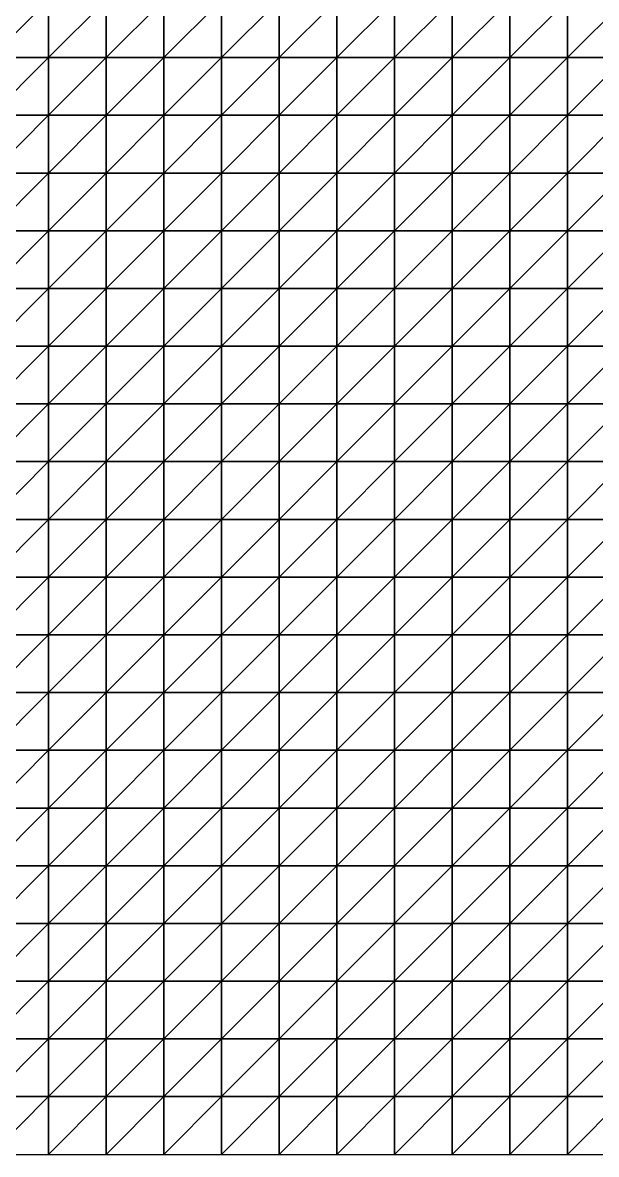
# Model space of a CAD drawing. Header units: metres. Extents: x 351000 to 353000, y 7455000 to 7457000.
# Drawn here: x 351738.8 to 351987.5, y 7455000 to 7455490.1 of the extents above; entities that cross this region are included whole.
import ezdxf

# ---------------------------------------------------------------- set-up
doc = ezdxf.new("R2010")
doc.units = ezdxf.units.M

msp = doc.modelspace()

# ---------------------------------------------------------------- linework, layer by layer
at = {"layer": 'BASE_OF_COVER_BOC'}
for points in [[(351725, 7455475, 1254.28), (351750, 7455475, 1254.09), (351750, 7455500, 1251.73)], [(351725, 7455475, 1254.28), (351750, 7455500, 1251.73), (351725, 7455500, 1251.36)], [(351750, 7455475, 1254.09), (351775, 7455475, 1254.95), (351775, 7455500, 1253.73)], [(351750, 7455475, 1254.09), (351775, 7455500, 1253.73), (351750, 7455500, 1251.73)], [(351775, 7455475, 1254.95), (351800, 7455475, 1257.47), (351800, 7455500, 1257.71)], [(351775, 7455475, 1254.95), (351800, 7455500, 1257.71), (351775, 7455500, 1253.73)], [(351800, 7455475, 1257.47), (351825, 7455475, 1261.95), (351825, 7455500, 1263.54)], [(351800, 7455475, 1257.47), (351825, 7455500, 1263.54), (351800, 7455500, 1257.71)], [(351825, 7455475, 1261.95), (351850, 7455475, 1268.19), (351850, 7455500, 1270.56)], [(351825, 7455475, 1261.95), (351850, 7455500, 1270.56), (351825, 7455500, 1263.54)], [(351850, 7455475, 1268.19), (351875, 7455475, 1275.48), (351875, 7455500, 1277.83)], [(351850, 7455475, 1268.19), (351875, 7455500, 1277.83), (351850, 7455500, 1270.56)], [(351875, 7455475, 1275.48), (351900, 7455475, 1282.75), (351900, 7455500, 1283.87)], [(351875, 7455475, 1275.48), (351900, 7455500, 1283.87), (351875, 7455500, 1277.83)], [(351900, 7455475, 1282.75), (351925, 7455475, 1287.78), (351925, 7455500, 1288.5)], [(351900, 7455475, 1282.75), (351925, 7455500, 1288.5), (351900, 7455500, 1283.87)], [(351925, 7455475, 1287.78), (351950, 7455475, 1291.7), (351950, 7455500, 1292.43)], [(351925, 7455475, 1287.78), (351950, 7455500, 1292.43), (351925, 7455500, 1288.5)], [(351950, 7455475, 1291.7), (351975, 7455475, 1294.78), (351975, 7455500, 1294.56)], [(351950, 7455475, 1291.7), (351975, 7455500, 1294.56), (351950, 7455500, 1292.43)], [(351975, 7455475, 1294.78), (352000, 7455475, 1296.85), (352000, 7455500, 1295.2)], [(351975, 7455475, 1294.78), (352000, 7455500, 1295.2), (351975, 7455500, 1294.56)], [(351725, 7455450, 1256.64), (351750, 7455450, 1256.28), (351750, 7455475, 1254.09)], [(351725, 7455450, 1256.64), (351750, 7455475, 1254.09), (351725, 7455475, 1254.28)], [(351750, 7455450, 1256.28), (351775, 7455450, 1256.5), (351775, 7455475, 1254.95)], [(351750, 7455450, 1256.28), (351775, 7455475, 1254.95), (351750, 7455475, 1254.09)], [(351775, 7455450, 1256.5), (351800, 7455450, 1257.93), (351800, 7455475, 1257.47)], [(351775, 7455450, 1256.5), (351800, 7455475, 1257.47), (351775, 7455475, 1254.95)], [(351800, 7455450, 1257.93), (351825, 7455450, 1261.1), (351825, 7455475, 1261.95)], [(351800, 7455450, 1257.93), (351825, 7455475, 1261.95), (351800, 7455475, 1257.47)], [(351825, 7455450, 1261.1), (351850, 7455450, 1266.22), (351850, 7455475, 1268.19)], [(351825, 7455450, 1261.1), (351850, 7455475, 1268.19), (351825, 7455475, 1261.95)], [(351850, 7455450, 1266.22), (351875, 7455450, 1272.9), (351875, 7455475, 1275.48)], [(351850, 7455450, 1266.22), (351875, 7455475, 1275.48), (351850, 7455475, 1268.19)], [(351875, 7455450, 1272.9), (351900, 7455450, 1280.23), (351900, 7455475, 1282.75)], [(351875, 7455450, 1272.9), (351900, 7455475, 1282.75), (351875, 7455475, 1275.48)], [(351900, 7455450, 1280.23), (351925, 7455450, 1286.04), (351925, 7455475, 1287.78)], [(351900, 7455450, 1280.23), (351925, 7455475, 1287.78), (351900, 7455475, 1282.75)], [(351925, 7455450, 1286.04), (351950, 7455450, 1289.84), (351950, 7455475, 1291.7)], [(351925, 7455450, 1286.04), (351950, 7455475, 1291.7), (351925, 7455475, 1287.78)], [(351950, 7455450, 1289.84), (351975, 7455450, 1292.97), (351975, 7455475, 1294.78)], [(351950, 7455450, 1289.84), (351975, 7455475, 1294.78), (351950, 7455475, 1291.7)], [(351975, 7455450, 1292.97), (352000, 7455450, 1295.26), (352000, 7455475, 1296.85)], [(351975, 7455450, 1292.97), (352000, 7455475, 1296.85), (351975, 7455475, 1294.78)], [(351725, 7455425, 1258.05), (351750, 7455425, 1257.9), (351750, 7455450, 1256.28)], [(351725, 7455425, 1258.05), (351750, 7455450, 1256.28), (351725, 7455450, 1256.64)], [(351750, 7455425, 1257.9), (351775, 7455425, 1258.11), (351775, 7455450, 1256.5)], [(351750, 7455425, 1257.9), (351775, 7455450, 1256.5), (351750, 7455450, 1256.28)], [(351775, 7455425, 1258.11), (351800, 7455425, 1259.08), (351800, 7455450, 1257.93)], [(351775, 7455425, 1258.11), (351800, 7455450, 1257.93), (351775, 7455450, 1256.5)], [(351800, 7455425, 1259.08), (351825, 7455425, 1261.32), (351825, 7455450, 1261.1)], [(351800, 7455425, 1259.08), (351825, 7455450, 1261.1), (351800, 7455450, 1257.93)], [(351825, 7455425, 1261.32), (351850, 7455425, 1265.2), (351850, 7455450, 1266.22)], [(351825, 7455425, 1261.32), (351850, 7455450, 1266.22), (351825, 7455450, 1261.1)], [(351850, 7455425, 1265.2), (351875, 7455425, 1270.69), (351875, 7455450, 1272.9)], [(351850, 7455425, 1265.2), (351875, 7455450, 1272.9), (351850, 7455450, 1266.22)], [(351875, 7455425, 1270.69), (351900, 7455425, 1277.42), (351900, 7455450, 1280.23)], [(351875, 7455425, 1270.69), (351900, 7455450, 1280.23), (351875, 7455450, 1272.9)], [(351900, 7455425, 1277.42), (351925, 7455425, 1283.53), (351925, 7455450, 1286.04)], [(351900, 7455425, 1277.42), (351925, 7455450, 1286.04), (351900, 7455450, 1280.23)], [(351925, 7455425, 1283.53), (351950, 7455425, 1287.17), (351950, 7455450, 1289.84)], [(351925, 7455425, 1283.53), (351950, 7455450, 1289.84), (351925, 7455450, 1286.04)], [(351950, 7455425, 1287.17), (351975, 7455425, 1290.43), (351975, 7455450, 1292.97)], [(351950, 7455425, 1287.17), (351975, 7455450, 1292.97), (351950, 7455450, 1289.84)], [(351975, 7455425, 1290.43), (352000, 7455425, 1293.07), (352000, 7455450, 1295.26)], [(351975, 7455425, 1290.43), (352000, 7455450, 1295.26), (351975, 7455450, 1292.97)], [(351725, 7455400, 1258.99), (351750, 7455400, 1259.25), (351750, 7455425, 1257.9)], [(351725, 7455400, 1258.99), (351750, 7455425, 1257.9), (351725, 7455425, 1258.05)], [(351750, 7455400, 1259.25), (351775, 7455400, 1259.89), (351775, 7455425, 1258.11)], [(351750, 7455400, 1259.25), (351775, 7455425, 1258.11), (351750, 7455425, 1257.9)], [(351775, 7455400, 1259.89), (351800, 7455400, 1260.93), (351800, 7455425, 1259.08)], [(351775, 7455400, 1259.89), (351800, 7455425, 1259.08), (351775, 7455425, 1258.11)], [(351800, 7455400, 1260.93), (351825, 7455400, 1262.64), (351825, 7455425, 1261.32)], [(351800, 7455400, 1260.93), (351825, 7455425, 1261.32), (351800, 7455425, 1259.08)], [(351825, 7455400, 1262.64), (351850, 7455400, 1265.31), (351850, 7455425, 1265.2)], [(351825, 7455400, 1262.64), (351850, 7455425, 1265.2), (351825, 7455425, 1261.32)], [(351850, 7455400, 1265.31), (351875, 7455400, 1269.37), (351875, 7455425, 1270.69)], [(351850, 7455400, 1265.31), (351875, 7455425, 1270.69), (351850, 7455425, 1265.2)], [(351875, 7455400, 1269.37), (351900, 7455400, 1274.76), (351900, 7455425, 1277.42)], [(351875, 7455400, 1269.37), (351900, 7455425, 1277.42), (351875, 7455425, 1270.69)], [(351900, 7455400, 1274.76), (351925, 7455400, 1280.78), (351925, 7455425, 1283.53)], [(351900, 7455400, 1274.76), (351925, 7455425, 1283.53), (351900, 7455425, 1277.42)], [(351925, 7455400, 1280.78), (351950, 7455400, 1284.28), (351950, 7455425, 1287.17)], [(351925, 7455400, 1280.78), (351950, 7455425, 1287.17), (351925, 7455425, 1283.53)], [(351950, 7455400, 1284.28), (351975, 7455400, 1287.72), (351975, 7455425, 1290.43)], [(351950, 7455400, 1284.28), (351975, 7455425, 1290.43), (351950, 7455425, 1287.17)], [(351975, 7455400, 1287.72), (352000, 7455400, 1290.81), (352000, 7455425, 1293.07)], [(351975, 7455400, 1287.72), (352000, 7455425, 1293.07), (351975, 7455425, 1290.43)], [(351725, 7455375, 1260.39), (351750, 7455375, 1260.96), (351750, 7455400, 1259.25)], [(351725, 7455375, 1260.39), (351750, 7455400, 1259.25), (351725, 7455400, 1258.99)], [(351750, 7455375, 1260.96), (351775, 7455375, 1262.02), (351775, 7455400, 1259.89)], [(351750, 7455375, 1260.96), (351775, 7455400, 1259.89), (351750, 7455400, 1259.25)], [(351775, 7455375, 1262.02), (351800, 7455375, 1263.29), (351800, 7455400, 1260.93)], [(351775, 7455375, 1262.02), (351800, 7455400, 1260.93), (351775, 7455400, 1259.89)], [(351800, 7455375, 1263.29), (351825, 7455375, 1264.64), (351825, 7455400, 1262.64)], [(351800, 7455375, 1263.29), (351825, 7455400, 1262.64), (351800, 7455400, 1260.93)], [(351825, 7455375, 1264.64), (351850, 7455375, 1266.39), (351850, 7455400, 1265.31)], [(351825, 7455375, 1264.64), (351850, 7455400, 1265.31), (351825, 7455400, 1262.64)], [(351850, 7455375, 1266.39), (351875, 7455375, 1268.92), (351875, 7455400, 1269.37)], [(351850, 7455375, 1266.39), (351875, 7455400, 1269.37), (351850, 7455400, 1265.31)], [(351875, 7455375, 1268.92), (351900, 7455375, 1272.51), (351900, 7455400, 1274.76)], [(351875, 7455375, 1268.92), (351900, 7455400, 1274.76), (351875, 7455400, 1269.37)], [(351900, 7455375, 1272.51), (351925, 7455375, 1277.17), (351925, 7455400, 1280.78)], [(351900, 7455375, 1272.51), (351925, 7455400, 1280.78), (351900, 7455400, 1274.76)], [(351925, 7455375, 1277.17), (351950, 7455375, 1281.82), (351950, 7455400, 1284.28)], [(351925, 7455375, 1277.17), (351950, 7455400, 1284.28), (351925, 7455400, 1280.78)], [(351950, 7455375, 1281.82), (351975, 7455375, 1285.42), (351975, 7455400, 1287.72)], [(351950, 7455375, 1281.82), (351975, 7455400, 1287.72), (351950, 7455400, 1284.28)], [(351975, 7455375, 1285.42), (352000, 7455375, 1288.95), (352000, 7455400, 1290.81)], [(351975, 7455375, 1285.42), (352000, 7455400, 1290.81), (351975, 7455400, 1287.72)], [(351725, 7455350, 1262.89), (351750, 7455350, 1263.46), (351750, 7455375, 1260.96)], [(351725, 7455350, 1262.89), (351750, 7455375, 1260.96), (351725, 7455375, 1260.39)], [(351750, 7455350, 1263.46), (351775, 7455350, 1264.54), (351775, 7455375, 1262.02)], [(351750, 7455350, 1263.46), (351775, 7455375, 1262.02), (351750, 7455375, 1260.96)], [(351775, 7455350, 1264.54), (351800, 7455350, 1265.72), (351800, 7455375, 1263.29)], [(351775, 7455350, 1264.54), (351800, 7455375, 1263.29), (351775, 7455375, 1262.02)], [(351800, 7455350, 1265.72), (351825, 7455350, 1266.85), (351825, 7455375, 1264.64)], [(351800, 7455350, 1265.72), (351825, 7455375, 1264.64), (351800, 7455375, 1263.29)], [(351825, 7455350, 1266.85), (351850, 7455350, 1267.88), (351850, 7455375, 1266.39)], [(351825, 7455350, 1266.85), (351850, 7455375, 1266.39), (351825, 7455375, 1264.64)], [(351850, 7455350, 1267.88), (351875, 7455350, 1269.09), (351875, 7455375, 1268.92)], [(351850, 7455350, 1267.88), (351875, 7455375, 1268.92), (351850, 7455375, 1266.39)], [(351875, 7455350, 1269.09), (351900, 7455350, 1270.93), (351900, 7455375, 1272.51)], [(351875, 7455350, 1269.09), (351900, 7455375, 1272.51), (351875, 7455375, 1268.92)], [(351900, 7455350, 1270.93), (351925, 7455350, 1273.77), (351925, 7455375, 1277.17)], [(351900, 7455350, 1270.93), (351925, 7455375, 1277.17), (351900, 7455375, 1272.51)], [(351925, 7455350, 1273.77), (351950, 7455350, 1277.66), (351950, 7455375, 1281.82)], [(351925, 7455350, 1273.77), (351950, 7455375, 1281.82), (351925, 7455375, 1277.17)], [(351950, 7455350, 1277.66), (351975, 7455350, 1282.24), (351975, 7455375, 1285.42)], [(351950, 7455350, 1277.66), (351975, 7455375, 1285.42), (351950, 7455375, 1281.82)], [(351975, 7455350, 1282.24), (352000, 7455350, 1286.82), (352000, 7455375, 1288.95)], [(351975, 7455350, 1282.24), (352000, 7455375, 1288.95), (351975, 7455375, 1285.42)], [(351725, 7455325, 1266.49), (351750, 7455325, 1266.67), (351750, 7455350, 1263.46)], [(351725, 7455325, 1266.49), (351750, 7455350, 1263.46), (351725, 7455350, 1262.89)], [(351750, 7455325, 1266.67), (351775, 7455325, 1267.18), (351775, 7455350, 1264.54)], [(351750, 7455325, 1266.67), (351775, 7455350, 1264.54), (351750, 7455350, 1263.46)], [(351775, 7455325, 1267.18), (351800, 7455325, 1267.97), (351800, 7455350, 1265.72)], [(351775, 7455325, 1267.18), (351800, 7455350, 1265.72), (351775, 7455350, 1264.54)], [(351800, 7455325, 1267.97), (351825, 7455325, 1268.74), (351825, 7455350, 1266.85)], [(351800, 7455325, 1267.97), (351825, 7455350, 1266.85), (351800, 7455350, 1265.72)], [(351825, 7455325, 1268.74), (351850, 7455325, 1269.31), (351850, 7455350, 1267.88)], [(351825, 7455325, 1268.74), (351850, 7455350, 1267.88), (351825, 7455350, 1266.85)], [(351850, 7455325, 1269.31), (351875, 7455325, 1269.73), (351875, 7455350, 1269.09)], [(351850, 7455325, 1269.31), (351875, 7455350, 1269.09), (351850, 7455350, 1267.88)], [(351875, 7455325, 1269.73), (351900, 7455325, 1270.37), (351900, 7455350, 1270.93)], [(351875, 7455325, 1269.73), (351900, 7455350, 1270.93), (351875, 7455350, 1269.09)], [(351900, 7455325, 1270.37), (351925, 7455325, 1271.76), (351925, 7455350, 1273.77)], [(351900, 7455325, 1270.37), (351925, 7455350, 1273.77), (351900, 7455350, 1270.93)], [(351925, 7455325, 1271.76), (351950, 7455325, 1274.3), (351950, 7455350, 1277.66)], [(351925, 7455325, 1271.76), (351950, 7455350, 1277.66), (351925, 7455350, 1273.77)], [(351950, 7455325, 1274.3), (351975, 7455325, 1278.02), (351975, 7455350, 1282.24)], [(351950, 7455325, 1274.3), (351975, 7455350, 1282.24), (351950, 7455350, 1277.66)], [(351975, 7455325, 1278.02), (352000, 7455325, 1282.52), (352000, 7455350, 1286.82)], [(351975, 7455325, 1278.02), (352000, 7455350, 1286.82), (351975, 7455350, 1282.24)], [(351725, 7455300, 1270.4), (351750, 7455300, 1270.02), (351750, 7455325, 1266.67)], [(351725, 7455300, 1270.4), (351750, 7455325, 1266.67), (351725, 7455325, 1266.49)], [(351750, 7455300, 1270.02), (351775, 7455300, 1269.79), (351775, 7455325, 1267.18)], [(351750, 7455300, 1270.02), (351775, 7455325, 1267.18), (351750, 7455325, 1266.67)], [(351775, 7455300, 1269.79), (351800, 7455300, 1269.9), (351800, 7455325, 1267.97)], [(351775, 7455300, 1269.79), (351800, 7455325, 1267.97), (351775, 7455325, 1267.18)], [(351800, 7455300, 1269.9), (351825, 7455300, 1270.25), (351825, 7455325, 1268.74)], [(351800, 7455300, 1269.9), (351825, 7455325, 1268.74), (351800, 7455325, 1267.97)], [(351825, 7455300, 1270.25), (351850, 7455300, 1270.65), (351850, 7455325, 1269.31)], [(351825, 7455300, 1270.25), (351850, 7455325, 1269.31), (351825, 7455325, 1268.74)], [(351850, 7455300, 1270.65), (351875, 7455300, 1270.96), (351875, 7455325, 1269.73)], [(351850, 7455300, 1270.65), (351875, 7455325, 1269.73), (351850, 7455325, 1269.31)], [(351875, 7455300, 1270.96), (351900, 7455300, 1271.3), (351900, 7455325, 1270.37)], [(351875, 7455300, 1270.96), (351900, 7455325, 1270.37), (351875, 7455325, 1269.73)], [(351900, 7455300, 1271.3), (351925, 7455300, 1272.06), (351925, 7455325, 1271.76)], [(351900, 7455300, 1271.3), (351925, 7455325, 1271.76), (351900, 7455325, 1270.37)], [(351925, 7455300, 1272.06), (351950, 7455300, 1273.7), (351950, 7455325, 1274.3)], [(351925, 7455300, 1272.06), (351950, 7455325, 1274.3), (351925, 7455325, 1271.76)], [(351950, 7455300, 1273.7), (351975, 7455300, 1276.53), (351975, 7455325, 1278.02)], [(351950, 7455300, 1273.7), (351975, 7455325, 1278.02), (351950, 7455325, 1274.3)], [(351975, 7455300, 1276.53), (352000, 7455300, 1280.46), (352000, 7455325, 1282.52)], [(351975, 7455300, 1276.53), (352000, 7455325, 1282.52), (351975, 7455325, 1278.02)], [(351725, 7455275, 1273.49), (351750, 7455275, 1272.95), (351750, 7455300, 1270.02)], [(351725, 7455275, 1273.49), (351750, 7455300, 1270.02), (351725, 7455300, 1270.4)], [(351750, 7455275, 1272.95), (351775, 7455275, 1272.19), (351775, 7455300, 1269.79)], [(351750, 7455275, 1272.95), (351775, 7455300, 1269.79), (351750, 7455300, 1270.02)], [(351775, 7455275, 1272.19), (351800, 7455275, 1271.72), (351800, 7455300, 1269.9)], [(351775, 7455275, 1272.19), (351800, 7455300, 1269.9), (351775, 7455300, 1269.79)], [(351800, 7455275, 1271.72), (351825, 7455275, 1271.8), (351825, 7455300, 1270.25)], [(351800, 7455275, 1271.72), (351825, 7455300, 1270.25), (351800, 7455300, 1269.9)], [(351825, 7455275, 1271.8), (351850, 7455275, 1272.36), (351850, 7455300, 1270.65)], [(351825, 7455275, 1271.8), (351850, 7455300, 1270.65), (351825, 7455300, 1270.25)], [(351850, 7455275, 1272.36), (351875, 7455275, 1273.18), (351875, 7455300, 1270.96)], [(351850, 7455275, 1272.36), (351875, 7455300, 1270.96), (351850, 7455300, 1270.65)], [(351875, 7455275, 1273.18), (351900, 7455275, 1274.08), (351900, 7455300, 1271.3)], [(351875, 7455275, 1273.18), (351900, 7455300, 1271.3), (351875, 7455300, 1270.96)], [(351900, 7455275, 1274.08), (351925, 7455275, 1275.09), (351925, 7455300, 1272.06)], [(351900, 7455275, 1274.08), (351925, 7455300, 1272.06), (351900, 7455300, 1271.3)], [(351925, 7455275, 1275.09), (351950, 7455275, 1276.46), (351950, 7455300, 1273.7)], [(351925, 7455275, 1275.09), (351950, 7455300, 1273.7), (351925, 7455300, 1272.06)], [(351950, 7455275, 1276.46), (351975, 7455275, 1278.51), (351975, 7455300, 1276.53)], [(351950, 7455275, 1276.46), (351975, 7455300, 1276.53), (351950, 7455300, 1273.7)], [(351975, 7455275, 1278.51), (352000, 7455275, 1281.41), (352000, 7455300, 1280.46)], [(351975, 7455275, 1278.51), (352000, 7455300, 1280.46), (351975, 7455300, 1276.53)], [(351725, 7455250, 1275.03), (351750, 7455250, 1274.97), (351750, 7455275, 1272.95)], [(351725, 7455250, 1275.03), (351750, 7455275, 1272.95), (351725, 7455275, 1273.49)], [(351750, 7455250, 1274.97), (351775, 7455250, 1274.36), (351775, 7455275, 1272.19)], [(351750, 7455250, 1274.97), (351775, 7455275, 1272.19), (351750, 7455275, 1272.95)], [(351775, 7455250, 1274.36), (351800, 7455250, 1273.87), (351800, 7455275, 1271.72)], [(351775, 7455250, 1274.36), (351800, 7455275, 1271.72), (351775, 7455275, 1272.19)], [(351800, 7455250, 1273.87), (351825, 7455250, 1274.04), (351825, 7455275, 1271.8)], [(351800, 7455250, 1273.87), (351825, 7455275, 1271.8), (351800, 7455275, 1271.72)], [(351825, 7455250, 1274.04), (351850, 7455250, 1275.05), (351850, 7455275, 1272.36)], [(351825, 7455250, 1274.04), (351850, 7455275, 1272.36), (351825, 7455275, 1271.8)], [(351850, 7455250, 1275.05), (351875, 7455250, 1276.71), (351875, 7455275, 1273.18)], [(351850, 7455250, 1275.05), (351875, 7455275, 1273.18), (351850, 7455275, 1272.36)], [(351875, 7455250, 1276.71), (351900, 7455250, 1278.62), (351900, 7455275, 1274.08)], [(351875, 7455250, 1276.71), (351900, 7455275, 1274.08), (351875, 7455275, 1273.18)], [(351900, 7455250, 1278.62), (351925, 7455250, 1280.42), (351925, 7455275, 1275.09)], [(351900, 7455250, 1278.62), (351925, 7455275, 1275.09), (351900, 7455275, 1274.08)], [(351925, 7455250, 1280.42), (351950, 7455250, 1281.98), (351950, 7455275, 1276.46)], [(351925, 7455250, 1280.42), (351950, 7455275, 1276.46), (351925, 7455275, 1275.09)], [(351950, 7455250, 1281.98), (351975, 7455250, 1283.41), (351975, 7455275, 1278.51)], [(351950, 7455250, 1281.98), (351975, 7455275, 1278.51), (351950, 7455275, 1276.46)], [(351975, 7455250, 1283.41), (352000, 7455250, 1284.94), (352000, 7455275, 1281.41)], [(351975, 7455250, 1283.41), (352000, 7455275, 1281.41), (351975, 7455275, 1278.51)], [(351725, 7455225, 1274.81), (351750, 7455225, 1275.95), (351750, 7455250, 1274.97)], [(351725, 7455225, 1274.81), (351750, 7455250, 1274.97), (351725, 7455250, 1275.03)], [(351750, 7455225, 1275.95), (351775, 7455225, 1276.35), (351775, 7455250, 1274.36)], [(351750, 7455225, 1275.95), (351775, 7455250, 1274.36), (351750, 7455250, 1274.97)], [(351775, 7455225, 1276.35), (351800, 7455225, 1276.61), (351800, 7455250, 1273.87)], [(351775, 7455225, 1276.35), (351800, 7455250, 1273.87), (351775, 7455250, 1274.36)], [(351800, 7455225, 1276.61), (351825, 7455225, 1277.35), (351825, 7455250, 1274.04)], [(351800, 7455225, 1276.61), (351825, 7455250, 1274.04), (351800, 7455250, 1273.87)], [(351825, 7455225, 1277.35), (351850, 7455225, 1278.96), (351850, 7455250, 1275.05)], [(351825, 7455225, 1277.35), (351850, 7455250, 1275.05), (351825, 7455250, 1274.04)], [(351850, 7455225, 1278.96), (351875, 7455225, 1281.39), (351875, 7455250, 1276.71)], [(351850, 7455225, 1278.96), (351875, 7455250, 1276.71), (351850, 7455250, 1275.05)], [(351875, 7455225, 1281.39), (351900, 7455225, 1284.2), (351900, 7455250, 1278.62)], [(351875, 7455225, 1281.39), (351900, 7455250, 1278.62), (351875, 7455250, 1276.71)], [(351900, 7455225, 1284.2), (351925, 7455225, 1286.79), (351925, 7455250, 1280.42)], [(351900, 7455225, 1284.2), (351925, 7455250, 1280.42), (351900, 7455250, 1278.62)], [(351925, 7455225, 1286.79), (351950, 7455225, 1288.24), (351950, 7455250, 1281.98)], [(351925, 7455225, 1286.79), (351950, 7455250, 1281.98), (351925, 7455250, 1280.42)], [(351950, 7455225, 1288.24), (351975, 7455225, 1288.73), (351975, 7455250, 1283.41)], [(351950, 7455225, 1288.24), (351975, 7455250, 1283.41), (351950, 7455250, 1281.98)], [(351975, 7455225, 1288.73), (352000, 7455225, 1289.41), (352000, 7455250, 1284.94)], [(351975, 7455225, 1288.73), (352000, 7455250, 1284.94), (351975, 7455250, 1283.41)], [(351725, 7455200, 1273.27), (351750, 7455200, 1276), (351750, 7455225, 1275.95)], [(351725, 7455200, 1273.27), (351750, 7455225, 1275.95), (351725, 7455225, 1274.81)], [(351750, 7455200, 1276), (351775, 7455200, 1278.06), (351775, 7455225, 1276.35)], [(351750, 7455200, 1276), (351775, 7455225, 1276.35), (351750, 7455225, 1275.95)], [(351775, 7455200, 1278.06), (351800, 7455200, 1279.7), (351800, 7455225, 1276.61)], [(351775, 7455200, 1278.06), (351800, 7455225, 1276.61), (351775, 7455225, 1276.35)], [(351800, 7455200, 1279.7), (351825, 7455200, 1281.39), (351825, 7455225, 1277.35)], [(351800, 7455200, 1279.7), (351825, 7455225, 1277.35), (351800, 7455225, 1276.61)], [(351825, 7455200, 1281.39), (351850, 7455200, 1283.58), (351850, 7455225, 1278.96)], [(351825, 7455200, 1281.39), (351850, 7455225, 1278.96), (351825, 7455225, 1277.35)], [(351850, 7455200, 1283.58), (351875, 7455200, 1286.39), (351875, 7455225, 1281.39)], [(351850, 7455200, 1283.58), (351875, 7455225, 1281.39), (351850, 7455225, 1278.96)], [(351875, 7455200, 1286.39), (351900, 7455200, 1289.53), (351900, 7455225, 1284.2)], [(351875, 7455200, 1286.39), (351900, 7455225, 1284.2), (351875, 7455225, 1281.39)], [(351900, 7455200, 1289.53), (351925, 7455200, 1290.63), (351925, 7455225, 1286.79)], [(351900, 7455200, 1289.53), (351925, 7455225, 1286.79), (351900, 7455225, 1284.2)], [(351925, 7455200, 1290.63), (351950, 7455200, 1290.3), (351950, 7455225, 1288.24)], [(351925, 7455200, 1290.63), (351950, 7455225, 1288.24), (351925, 7455225, 1286.79)], [(351950, 7455200, 1290.3), (351975, 7455200, 1289.91), (351975, 7455225, 1288.73)], [(351950, 7455200, 1290.3), (351975, 7455225, 1288.73), (351950, 7455225, 1288.24)], [(351975, 7455200, 1289.91), (352000, 7455200, 1289.63), (352000, 7455225, 1289.41)], [(351975, 7455200, 1289.91), (352000, 7455225, 1289.41), (351975, 7455225, 1288.73)], [(351725, 7455175, 1271.15), (351750, 7455175, 1275.28), (351750, 7455200, 1276)], [(351725, 7455175, 1271.15), (351750, 7455200, 1276), (351725, 7455200, 1273.27)], [(351750, 7455175, 1275.28), (351775, 7455175, 1279.06), (351775, 7455200, 1278.06)], [(351750, 7455175, 1275.28), (351775, 7455200, 1278.06), (351750, 7455200, 1276)], [(351775, 7455175, 1279.06), (351800, 7455175, 1282.27), (351800, 7455200, 1279.7)], [(351775, 7455175, 1279.06), (351800, 7455200, 1279.7), (351775, 7455200, 1278.06)], [(351800, 7455175, 1282.27), (351825, 7455175, 1285.03), (351825, 7455200, 1281.39)], [(351800, 7455175, 1282.27), (351825, 7455200, 1281.39), (351800, 7455200, 1279.7)], [(351825, 7455175, 1285.03), (351850, 7455175, 1287.65), (351850, 7455200, 1283.58)], [(351825, 7455175, 1285.03), (351850, 7455200, 1283.58), (351825, 7455200, 1281.39)], [(351850, 7455175, 1287.65), (351875, 7455175, 1290.37), (351875, 7455200, 1286.39)], [(351850, 7455175, 1287.65), (351875, 7455200, 1286.39), (351850, 7455200, 1283.58)], [(351875, 7455175, 1290.37), (351900, 7455175, 1292.77), (351900, 7455200, 1289.53)], [(351875, 7455175, 1290.37), (351900, 7455200, 1289.53), (351875, 7455200, 1286.39)], [(351900, 7455175, 1292.77), (351925, 7455175, 1292.39), (351925, 7455200, 1290.63)], [(351900, 7455175, 1292.77), (351925, 7455200, 1290.63), (351900, 7455200, 1289.53)], [(351925, 7455175, 1292.39), (351950, 7455175, 1291.6), (351950, 7455200, 1290.3)], [(351925, 7455175, 1292.39), (351950, 7455200, 1290.3), (351925, 7455200, 1290.63)], [(351950, 7455175, 1291.6), (351975, 7455175, 1290.62), (351975, 7455200, 1289.91)], [(351950, 7455175, 1291.6), (351975, 7455200, 1289.91), (351950, 7455200, 1290.3)], [(351975, 7455175, 1290.62), (352000, 7455175, 1289.66), (352000, 7455200, 1289.63)], [(351975, 7455175, 1290.62), (352000, 7455200, 1289.63), (351975, 7455200, 1289.91)], [(351725, 7455150, 1269.04), (351750, 7455150, 1273.8), (351750, 7455175, 1275.28)], [(351725, 7455150, 1269.04), (351750, 7455175, 1275.28), (351725, 7455175, 1271.15)], [(351750, 7455150, 1273.8), (351775, 7455150, 1278.67), (351775, 7455175, 1279.06)], [(351750, 7455150, 1273.8), (351775, 7455175, 1279.06), (351750, 7455175, 1275.28)], [(351775, 7455150, 1278.67), (351800, 7455150, 1283.08), (351800, 7455175, 1282.27)], [(351775, 7455150, 1278.67), (351800, 7455175, 1282.27), (351775, 7455175, 1279.06)], [(351800, 7455150, 1283.08), (351825, 7455150, 1286.72), (351825, 7455175, 1285.03)], [(351800, 7455150, 1283.08), (351825, 7455175, 1285.03), (351800, 7455175, 1282.27)], [(351825, 7455150, 1286.72), (351850, 7455150, 1289.62), (351850, 7455175, 1287.65)], [(351825, 7455150, 1286.72), (351850, 7455175, 1287.65), (351825, 7455175, 1285.03)], [(351850, 7455150, 1289.62), (351875, 7455150, 1292), (351875, 7455175, 1290.37)], [(351850, 7455150, 1289.62), (351875, 7455175, 1290.37), (351850, 7455175, 1287.65)], [(351875, 7455150, 1292), (351900, 7455150, 1293.28), (351900, 7455175, 1292.77)], [(351875, 7455150, 1292), (351900, 7455175, 1292.77), (351875, 7455175, 1290.37)], [(351900, 7455150, 1293.28), (351925, 7455150, 1292.94), (351925, 7455175, 1292.39)], [(351900, 7455150, 1293.28), (351925, 7455175, 1292.39), (351900, 7455175, 1292.77)], [(351925, 7455150, 1292.94), (351950, 7455150, 1292.07), (351950, 7455175, 1291.6)], [(351925, 7455150, 1292.94), (351950, 7455175, 1291.6), (351925, 7455175, 1292.39)], [(351950, 7455150, 1292.07), (351975, 7455150, 1290.89), (351975, 7455175, 1290.62)], [(351950, 7455150, 1292.07), (351975, 7455175, 1290.62), (351950, 7455175, 1291.6)], [(351975, 7455150, 1290.89), (352000, 7455150, 1289.66), (352000, 7455175, 1289.66)], [(351975, 7455150, 1290.89), (352000, 7455175, 1289.66), (351975, 7455175, 1290.62)], [(351725, 7455125, 1267.14), (351750, 7455125, 1271.38), (351750, 7455150, 1273.8)], [(351725, 7455125, 1267.14), (351750, 7455150, 1273.8), (351725, 7455150, 1269.04)], [(351750, 7455125, 1271.38), (351775, 7455125, 1276.27), (351775, 7455150, 1278.67)], [(351750, 7455125, 1271.38), (351775, 7455150, 1278.67), (351750, 7455150, 1273.8)], [(351775, 7455125, 1276.27), (351800, 7455125, 1281.09), (351800, 7455150, 1283.08)], [(351775, 7455125, 1276.27), (351800, 7455150, 1283.08), (351775, 7455150, 1278.67)], [(351800, 7455125, 1281.09), (351825, 7455125, 1285.23), (351825, 7455150, 1286.72)], [(351800, 7455125, 1281.09), (351825, 7455150, 1286.72), (351800, 7455150, 1283.08)], [(351825, 7455125, 1285.23), (351850, 7455125, 1288.37), (351850, 7455150, 1289.62)], [(351825, 7455125, 1285.23), (351850, 7455150, 1289.62), (351825, 7455150, 1286.72)], [(351850, 7455125, 1288.37), (351875, 7455125, 1290.54), (351875, 7455150, 1292)], [(351850, 7455125, 1288.37), (351875, 7455150, 1292), (351850, 7455150, 1289.62)], [(351875, 7455125, 1290.54), (351900, 7455125, 1291.99), (351900, 7455150, 1293.28)], [(351875, 7455125, 1290.54), (351900, 7455150, 1293.28), (351875, 7455150, 1292)], [(351900, 7455125, 1291.99), (351925, 7455125, 1292.29), (351925, 7455150, 1292.94)], [(351900, 7455125, 1291.99), (351925, 7455150, 1292.94), (351900, 7455150, 1293.28)], [(351925, 7455125, 1292.29), (351950, 7455125, 1291.76), (351950, 7455150, 1292.07)], [(351925, 7455125, 1292.29), (351950, 7455150, 1292.07), (351925, 7455150, 1292.94)], [(351950, 7455125, 1291.76), (351975, 7455125, 1290.84), (351975, 7455150, 1290.89)], [(351950, 7455125, 1291.76), (351975, 7455150, 1290.89), (351950, 7455150, 1292.07)], [(351975, 7455125, 1290.84), (352000, 7455125, 1289.75), (352000, 7455150, 1289.66)], [(351975, 7455125, 1290.84), (352000, 7455150, 1289.66), (351975, 7455150, 1290.89)], [(351725, 7455100, 1265.21), (351750, 7455100, 1267.88), (351750, 7455125, 1271.38)], [(351725, 7455100, 1265.21), (351750, 7455125, 1271.38), (351725, 7455125, 1267.14)], [(351750, 7455100, 1267.88), (351775, 7455100, 1271.66), (351775, 7455125, 1276.27)], [(351750, 7455100, 1267.88), (351775, 7455125, 1276.27), (351750, 7455125, 1271.38)], [(351775, 7455100, 1271.66), (351800, 7455100, 1276), (351800, 7455125, 1281.09)], [(351775, 7455100, 1271.66), (351800, 7455125, 1281.09), (351775, 7455125, 1276.27)], [(351800, 7455100, 1276), (351825, 7455100, 1280.21), (351825, 7455125, 1285.23)], [(351800, 7455100, 1276), (351825, 7455125, 1285.23), (351800, 7455125, 1281.09)], [(351825, 7455100, 1280.21), (351850, 7455100, 1283.68), (351850, 7455125, 1288.37)], [(351825, 7455100, 1280.21), (351850, 7455125, 1288.37), (351825, 7455125, 1285.23)], [(351850, 7455100, 1283.68), (351875, 7455100, 1286.15), (351875, 7455125, 1290.54)], [(351850, 7455100, 1283.68), (351875, 7455125, 1290.54), (351850, 7455125, 1288.37)], [(351875, 7455100, 1286.15), (351900, 7455100, 1287.71), (351900, 7455125, 1291.99)], [(351875, 7455100, 1286.15), (351900, 7455125, 1291.99), (351875, 7455125, 1290.54)], [(351900, 7455100, 1287.71), (351925, 7455100, 1288.64), (351925, 7455125, 1292.29)], [(351900, 7455100, 1287.71), (351925, 7455125, 1292.29), (351900, 7455125, 1291.99)], [(351925, 7455100, 1288.64), (351950, 7455100, 1289.25), (351950, 7455125, 1291.76)], [(351925, 7455100, 1288.64), (351950, 7455125, 1291.76), (351925, 7455125, 1292.29)], [(351950, 7455100, 1289.25), (351975, 7455100, 1289.61), (351975, 7455125, 1290.84)], [(351950, 7455100, 1289.25), (351975, 7455125, 1290.84), (351950, 7455125, 1291.76)], [(351975, 7455100, 1289.61), (352000, 7455100, 1289.6), (352000, 7455125, 1289.75)], [(351975, 7455100, 1289.61), (352000, 7455125, 1289.75), (351975, 7455125, 1290.84)], [(351725, 7455075, 1262.82), (351750, 7455075, 1263.38), (351750, 7455100, 1267.88)], [(351725, 7455075, 1262.82), (351750, 7455100, 1267.88), (351725, 7455100, 1265.21)], [(351750, 7455075, 1263.38), (351775, 7455075, 1265.33), (351775, 7455100, 1271.66)], [(351750, 7455075, 1263.38), (351775, 7455100, 1271.66), (351750, 7455100, 1267.88)], [(351775, 7455075, 1265.33), (351800, 7455075, 1268.54), (351800, 7455100, 1276)], [(351775, 7455075, 1265.33), (351800, 7455100, 1276), (351775, 7455100, 1271.66)], [(351800, 7455075, 1268.54), (351825, 7455075, 1272.47), (351825, 7455100, 1280.21)], [(351800, 7455075, 1268.54), (351825, 7455100, 1280.21), (351800, 7455100, 1276)], [(351825, 7455075, 1272.47), (351850, 7455075, 1276.43), (351850, 7455100, 1283.68)], [(351825, 7455075, 1272.47), (351850, 7455100, 1283.68), (351825, 7455100, 1280.21)], [(351850, 7455075, 1276.43), (351875, 7455075, 1279.83), (351875, 7455100, 1286.15)], [(351850, 7455075, 1276.43), (351875, 7455100, 1286.15), (351850, 7455100, 1283.68)], [(351875, 7455075, 1279.83), (351900, 7455075, 1282.41), (351900, 7455100, 1287.71)], [(351875, 7455075, 1279.83), (351900, 7455100, 1287.71), (351875, 7455100, 1286.15)], [(351900, 7455075, 1282.41), (351925, 7455075, 1284.23), (351925, 7455100, 1288.64)], [(351900, 7455075, 1282.41), (351925, 7455100, 1288.64), (351900, 7455100, 1287.71)], [(351925, 7455075, 1284.23), (351950, 7455075, 1285.56), (351950, 7455100, 1289.25)], [(351925, 7455075, 1284.23), (351950, 7455100, 1289.25), (351925, 7455100, 1288.64)], [(351950, 7455075, 1285.56), (351975, 7455075, 1286.67), (351975, 7455100, 1289.61)], [(351950, 7455075, 1285.56), (351975, 7455100, 1289.61), (351950, 7455100, 1289.25)], [(351975, 7455075, 1286.67), (352000, 7455075, 1287.59), (352000, 7455100, 1289.6)], [(351975, 7455075, 1286.67), (352000, 7455100, 1289.6), (351975, 7455100, 1289.61)], [(351725, 7455050, 1259.73), (351750, 7455050, 1258.29), (351750, 7455075, 1263.38)], [(351725, 7455050, 1259.73), (351750, 7455075, 1263.38), (351725, 7455075, 1262.82)], [(351750, 7455050, 1258.29), (351775, 7455050, 1258.32), (351775, 7455075, 1265.33)], [(351750, 7455050, 1258.29), (351775, 7455075, 1265.33), (351750, 7455075, 1263.38)], [(351775, 7455050, 1258.32), (351800, 7455050, 1260.16), (351800, 7455075, 1268.54)], [(351775, 7455050, 1258.32), (351800, 7455075, 1268.54), (351775, 7455075, 1265.33)], [(351800, 7455050, 1260.16), (351825, 7455050, 1263.64), (351825, 7455075, 1272.47)], [(351800, 7455050, 1260.16), (351825, 7455075, 1272.47), (351800, 7455075, 1268.54)], [(351825, 7455050, 1263.64), (351850, 7455050, 1268.16), (351850, 7455075, 1276.43)], [(351825, 7455050, 1263.64), (351850, 7455075, 1276.43), (351825, 7455075, 1272.47)], [(351850, 7455050, 1268.16), (351875, 7455050, 1272.93), (351875, 7455075, 1279.83)], [(351850, 7455050, 1268.16), (351875, 7455075, 1279.83), (351850, 7455075, 1276.43)], [(351875, 7455050, 1272.93), (351900, 7455050, 1277.24), (351900, 7455075, 1282.41)], [(351875, 7455050, 1272.93), (351900, 7455075, 1282.41), (351875, 7455075, 1279.83)], [(351900, 7455050, 1277.24), (351925, 7455050, 1280.73), (351925, 7455075, 1284.23)], [(351900, 7455050, 1277.24), (351925, 7455075, 1284.23), (351900, 7455075, 1282.41)], [(351925, 7455050, 1280.73), (351950, 7455050, 1283.36), (351950, 7455075, 1285.56)], [(351925, 7455050, 1280.73), (351950, 7455075, 1285.56), (351925, 7455075, 1284.23)], [(351950, 7455050, 1283.36), (351975, 7455050, 1285.32), (351975, 7455075, 1286.67)], [(351950, 7455050, 1283.36), (351975, 7455075, 1286.67), (351950, 7455075, 1285.56)], [(351975, 7455050, 1285.32), (352000, 7455050, 1286.81), (352000, 7455075, 1287.59)], [(351975, 7455050, 1285.32), (352000, 7455075, 1287.59), (351975, 7455075, 1286.67)], [(351725, 7455025, 1256.01), (351750, 7455025, 1253.24), (351750, 7455050, 1258.29)], [(351725, 7455025, 1256.01), (351750, 7455050, 1258.29), (351725, 7455050, 1259.73)], [(351750, 7455025, 1253.24), (351775, 7455025, 1251.82), (351775, 7455050, 1258.32)], [(351750, 7455025, 1253.24), (351775, 7455050, 1258.32), (351750, 7455050, 1258.29)], [(351775, 7455025, 1251.82), (351800, 7455025, 1252.48), (351800, 7455050, 1260.16)], [(351775, 7455025, 1251.82), (351800, 7455050, 1260.16), (351775, 7455050, 1258.32)], [(351800, 7455025, 1252.48), (351825, 7455025, 1255.46), (351825, 7455050, 1263.64)], [(351800, 7455025, 1252.48), (351825, 7455050, 1263.64), (351800, 7455050, 1260.16)], [(351825, 7455025, 1255.46), (351850, 7455025, 1260.42), (351850, 7455050, 1268.16)], [(351825, 7455025, 1255.46), (351850, 7455050, 1268.16), (351825, 7455050, 1263.64)], [(351850, 7455025, 1260.42), (351875, 7455025, 1266.53), (351875, 7455050, 1272.93)], [(351850, 7455025, 1260.42), (351875, 7455050, 1272.93), (351850, 7455050, 1268.16)], [(351875, 7455025, 1266.53), (351900, 7455025, 1272.76), (351900, 7455050, 1277.24)], [(351875, 7455025, 1266.53), (351900, 7455050, 1277.24), (351875, 7455050, 1272.93)], [(351900, 7455025, 1272.76), (351925, 7455025, 1278.22), (351925, 7455050, 1280.73)], [(351900, 7455025, 1272.76), (351925, 7455050, 1280.73), (351900, 7455050, 1277.24)], [(351925, 7455025, 1278.22), (351950, 7455025, 1282.4), (351950, 7455050, 1283.36)], [(351925, 7455025, 1278.22), (351950, 7455050, 1283.36), (351925, 7455050, 1280.73)], [(351950, 7455025, 1282.4), (351975, 7455025, 1285.2), (351975, 7455050, 1285.32)], [(351950, 7455025, 1282.4), (351975, 7455050, 1285.32), (351950, 7455050, 1283.36)], [(351975, 7455025, 1285.2), (352000, 7455025, 1286.79), (352000, 7455050, 1286.81)], [(351975, 7455025, 1285.2), (352000, 7455050, 1286.81), (351975, 7455050, 1285.32)], [(351725, 7455000, 1251.99), (351750, 7455000, 1248.72), (351750, 7455025, 1253.24)], [(351725, 7455000, 1251.99), (351750, 7455025, 1253.24), (351725, 7455025, 1256.01)], [(351750, 7455000, 1248.72), (351775, 7455000, 1246.61), (351775, 7455025, 1251.82)], [(351750, 7455000, 1248.72), (351775, 7455025, 1251.82), (351750, 7455025, 1253.24)], [(351775, 7455000, 1246.61), (351800, 7455000, 1246.54), (351800, 7455025, 1252.48)], [(351775, 7455000, 1246.61), (351800, 7455025, 1252.48), (351775, 7455025, 1251.82)], [(351800, 7455000, 1246.54), (351825, 7455000, 1249.04), (351825, 7455025, 1255.46)], [(351800, 7455000, 1246.54), (351825, 7455025, 1255.46), (351800, 7455025, 1252.48)], [(351825, 7455000, 1249.04), (351850, 7455000, 1254.11), (351850, 7455025, 1260.42)], [(351825, 7455000, 1249.04), (351850, 7455025, 1260.42), (351825, 7455025, 1255.46)], [(351850, 7455000, 1254.11), (351875, 7455000, 1261.05), (351875, 7455025, 1266.53)], [(351850, 7455000, 1254.11), (351875, 7455025, 1266.53), (351850, 7455025, 1260.42)], [(351875, 7455000, 1261.05), (351900, 7455000, 1268.74), (351900, 7455025, 1272.76)], [(351875, 7455000, 1261.05), (351900, 7455025, 1272.76), (351875, 7455025, 1266.53)], [(351900, 7455000, 1268.74), (351925, 7455000, 1275.9), (351925, 7455025, 1278.22)], [(351900, 7455000, 1268.74), (351925, 7455025, 1278.22), (351900, 7455025, 1272.76)], [(351925, 7455000, 1275.9), (351950, 7455000, 1280.63), (351950, 7455025, 1282.4)], [(351925, 7455000, 1275.9), (351950, 7455025, 1282.4), (351925, 7455025, 1278.22)], [(351950, 7455000, 1280.63), (351975, 7455000, 1283.78), (351975, 7455025, 1285.2)], [(351950, 7455000, 1280.63), (351975, 7455025, 1285.2), (351950, 7455025, 1282.4)], [(351975, 7455000, 1283.78), (352000, 7455000, 1286.05), (352000, 7455025, 1286.79)], [(351975, 7455000, 1283.78), (352000, 7455025, 1286.79), (351975, 7455025, 1285.2)]]:
    msp.add_3dface(points, dxfattribs=at)

doc.saveas('drawing.dxf')
